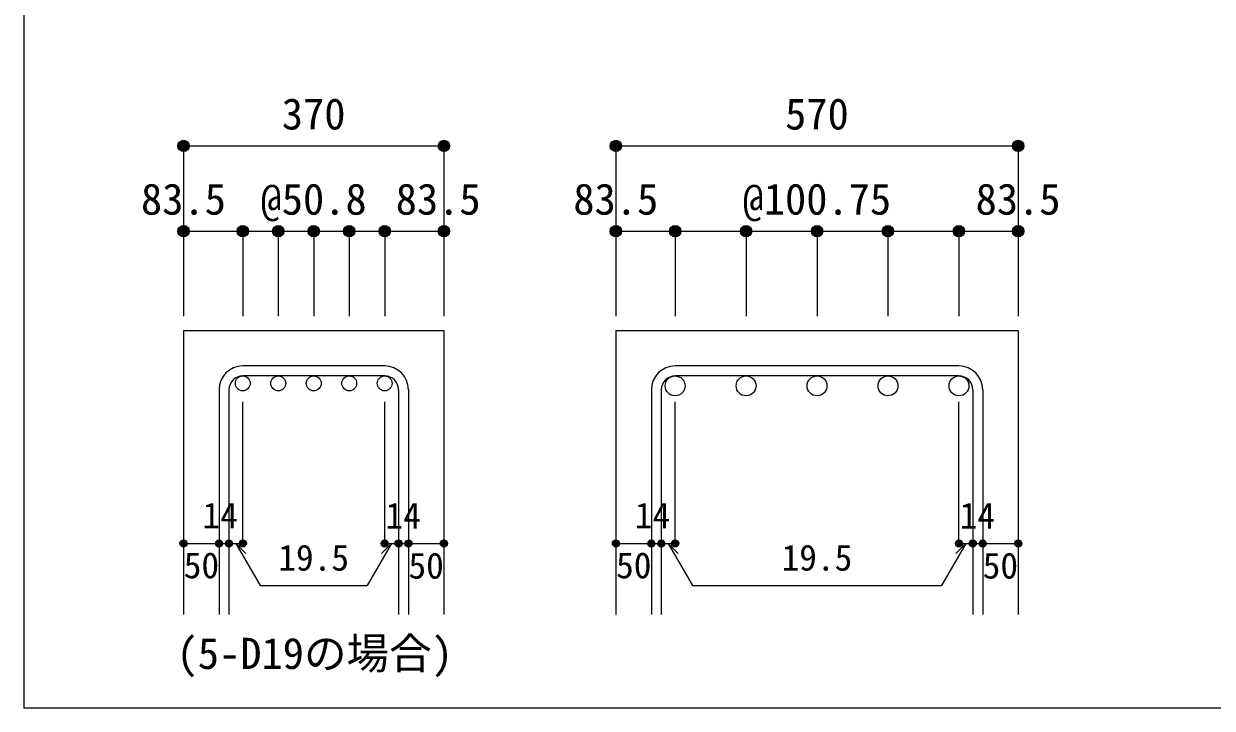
# Model space of a CAD drawing. Units: millimetres, scale not verified. Extents: x -3982 to 3969, y -2797 to 2801.
# Drawn here: x -3982 to -2307, y -2797 to -1833 of the extents above; entities that cross this region are included whole.
import ezdxf
from ezdxf.enums import TextEntityAlignment as Align

# ---------------------------------------------------------------- set-up
doc = ezdxf.new("R2010")
doc.units = ezdxf.units.MM
doc.header["$LTSCALE"] = 20
doc.header["$PDMODE"] = 32
doc.header["$PDSIZE"] = 10
for name, color, linetype in [('6-1_躯体線', 2, 'Continuous'), ('6-5_梁主筋', 7, 'Continuous'), ('6-6_S.T.P.', 7, 'Continuous'), ('6-7_文字', 7, 'Continuous'), ('6-D_寸法', 4, 'Continuous'), ('F-0_枠', 6, 'Continuous')]:
    doc.layers.add(name, color=color, linetype=linetype)
doc.styles.add('ＭＳ ゴシック', font='')
doc.styles.get('ＭＳ ゴシック').set_extended_font_data('MS Gothic')

msp = doc.modelspace()

# ---------------------------------------------------------------- linework, layer by layer
at = {"layer": '6-1_躯体線'}
for p, q in [((-3756.73, -2264.67), (-3756.73, -2664.67)), ((-3756.73, -2264.67), (-3389.73, -2264.67)), ((-3389.73, -2264.67), (-3389.73, -2664.67)), ((-3147.37, -2264.67), (-3147.37, -2664.67)), ((-3147.37, -2264.67), (-2580.37, -2264.67)), ((-2580.37, -2264.67), (-2580.37, -2664.67))]:
    msp.add_line(p, q, dxfattribs=at)
at = {"layer": '6-5_梁主筋', "color": 3}
for centre, radius in [((-3673.23, -2339.17), 10.5), ((-3623.23, -2339.17), 10.5), ((-3573.23, -2339.17), 10.5), ((-3523.23, -2339.17), 10.5), ((-3473.23, -2339.17), 10.5), ((-3063.87, -2342.67), 14), ((-2963.87, -2342.67), 14), ((-2863.87, -2342.67), 14), ((-2763.87, -2342.67), 14), ((-2663.87, -2342.67), 14)]:
    msp.add_circle(centre, radius, dxfattribs=at)
at = {"layer": '6-6_S.T.P.'}
for p, q in [((-3473.23, -2314.67), (-3673.23, -2314.67)), ((-2663.87, -2314.67), (-3063.87, -2314.67)), ((-3473.23, -2328.67), (-3673.23, -2328.67)), ((-2663.87, -2328.67), (-3063.87, -2328.67)), ((-3706.73, -2348.17), (-3706.73, -2664.67)), ((-3692.73, -2348.17), (-3692.73, -2664.67)), ((-3453.73, -2348.17), (-3453.73, -2664.67)), ((-3439.73, -2348.17), (-3439.73, -2664.67)), ((-3097.37, -2348.17), (-3097.37, -2664.67)), ((-3083.37, -2348.17), (-3083.37, -2664.67)), ((-2644.37, -2348.17), (-2644.37, -2664.67)), ((-2630.37, -2348.17), (-2630.37, -2664.67))]:
    msp.add_line(p, q, dxfattribs=at)
for centre, radius, start, end in [((-3673.23, -2348.17), 33.5, 90, 180), ((-3473.23, -2348.17), 33.5, 0, 90), ((-3063.87, -2348.17), 33.5, 90, 180), ((-2663.87, -2348.17), 33.5, 0, 90), ((-3673.23, -2348.17), 19.5, 90, 180), ((-3473.23, -2348.17), 19.5, 0, 90), ((-3063.87, -2348.17), 19.5, 90, 180), ((-2663.87, -2348.17), 19.5, 0, 90)]:
    msp.add_arc(centre, radius, start, end, dxfattribs=at)
at = {"layer": '6-D_寸法'}
for p, q in [((-3756.73, -2004.67), (-3756.73, -2124.67)), ((-3756.73, -2004.67), (-3389.73, -2004.67)), ((-3389.73, -2004.67), (-3389.73, -2124.67)), ((-3147.37, -2004.67), (-3147.37, -2124.67)), ((-3147.37, -2004.67), (-2580.37, -2004.67)), ((-2580.37, -2004.67), (-2580.37, -2124.67)), ((-3756.73, -2124.67), (-3673.23, -2124.67)), ((-3756.73, -2124.67), (-3756.73, -2244.67)), ((-3673.23, -2124.67), (-3673.23, -2244.67)), ((-3673.23, -2124.67), (-3673.23, -2244.67)), ((-3673.23, -2124.67), (-3573.23, -2124.67)), ((-3623.23, -2124.67), (-3623.23, -2244.67)), ((-3623.23, -2124.67), (-3623.23, -2244.67)), ((-3573.23, -2124.67), (-3573.23, -2244.67)), ((-3573.23, -2124.67), (-3473.23, -2124.67)), ((-3523.23, -2124.67), (-3523.23, -2244.67)), ((-3523.23, -2124.67), (-3523.23, -2244.67)), ((-3473.23, -2124.67), (-3473.23, -2244.67)), ((-3473.23, -2124.67), (-3389.73, -2124.67)), ((-3473.23, -2124.67), (-3473.23, -2244.67)), ((-3389.73, -2124.67), (-3389.73, -2244.67)), ((-3147.37, -2124.67), (-3063.87, -2124.67)), ((-3147.37, -2124.67), (-3147.37, -2244.67)), ((-3063.87, -2124.67), (-3063.87, -2244.67)), ((-3063.87, -2124.67), (-2863.87, -2124.67)), ((-2963.87, -2124.67), (-2963.87, -2244.67)), ((-2863.87, -2124.67), (-2663.87, -2124.67)), ((-2863.87, -2124.67), (-2863.87, -2244.67)), ((-2763.87, -2124.67), (-2763.87, -2244.67)), ((-2663.87, -2124.67), (-2663.87, -2244.67)), ((-2663.87, -2124.67), (-2580.37, -2124.67)), ((-2580.37, -2124.67), (-2580.37, -2244.67)), ((-3673.23, -2564.67), (-3673.23, -2365.34)), ((-3473.23, -2564.67), (-3473.23, -2365.34)), ((-3063.87, -2564.67), (-3063.87, -2365.34)), ((-2663.87, -2564.67), (-2663.87, -2365.34)), ((-3756.73, -2564.67), (-3706.73, -2564.67)), ((-3706.73, -2564.67), (-3673.23, -2564.67)), ((-3682.98, -2564.67), (-3668.84, -2578.81)), ((-3682.98, -2564.67), (-3648.76, -2623.95)), ((-3463.48, -2564.67), (-3497.7, -2623.95)), ((-3463.48, -2564.67), (-3477.62, -2578.81)), ((-3473.23, -2564.67), (-3389.73, -2564.67)), ((-3453.73, -2564.67), (-3439.73, -2564.67)), ((-3147.37, -2564.67), (-3097.37, -2564.67)), ((-3097.37, -2564.67), (-3063.87, -2564.67)), ((-3073.62, -2564.67), (-3059.47, -2578.81)), ((-3073.62, -2564.67), (-3039.39, -2623.95)), ((-2654.12, -2564.67), (-2688.34, -2623.95)), ((-2654.12, -2564.67), (-2668.26, -2578.81)), ((-2663.87, -2564.67), (-2580.37, -2564.67)), ((-2644.37, -2564.67), (-2630.37, -2564.67)), ((-3648.76, -2623.95), (-3497.7, -2623.95)), ((-3039.39, -2623.95), (-2688.34, -2623.95))]:
    msp.add_line(p, q, dxfattribs=at)
for points in [[(-3389.73, -2004.67), (-3389.73, -2124.67), (-3389.73, -2244.67)], [(-2580.37, -2004.67), (-2580.37, -2124.67), (-2580.37, -2244.67)]]:
    msp.add_lwpolyline(points, dxfattribs=at)
for centre, radius in [((-3756.73, -2004.67), 8), ((-3756.73, -2004.67), 8), ((-3756.73, -2004.67), 7.2), ((-3756.73, -2004.67), 7.2), ((-3756.73, -2004.67), 6.4), ((-3756.73, -2004.67), 6.4), ((-3756.73, -2004.67), 5.6), ((-3756.73, -2004.67), 5.6), ((-3756.73, -2004.67), 4.8), ((-3756.73, -2004.67), 4.8), ((-3756.73, -2004.67), 4), ((-3756.73, -2004.67), 4), ((-3756.73, -2004.67), 3.2), ((-3756.73, -2004.67), 3.2), ((-3756.73, -2004.67), 3.2), ((-3756.73, -2004.67), 2.4), ((-3756.73, -2004.67), 2.4), ((-3756.73, -2004.67), 2.4), ((-3756.73, -2004.67), 1.6), ((-3756.73, -2004.67), 1.6), ((-3756.73, -2004.67), 1.6), ((-3756.73, -2004.67), 0.8), ((-3756.73, -2004.67), 0.8), ((-3756.73, -2004.67), 0.8), ((-3389.73, -2004.67), 8), ((-3389.73, -2004.67), 7.2), ((-3389.73, -2004.67), 6.4), ((-3389.73, -2004.67), 5.6), ((-3389.73, -2004.67), 4.8), ((-3389.73, -2004.67), 4), ((-3389.73, -2004.67), 3.2), ((-3389.73, -2004.67), 2.4), ((-3389.73, -2004.67), 1.6), ((-3389.73, -2004.67), 0.8), ((-3147.37, -2004.67), 8), ((-3147.37, -2004.67), 7.2), ((-3147.37, -2004.67), 6.4), ((-3147.37, -2004.67), 5.6), ((-3147.37, -2004.67), 4.8), ((-3147.37, -2004.67), 4), ((-3147.37, -2004.67), 3.2), ((-3147.37, -2004.67), 2.4), ((-3147.37, -2004.67), 1.6), ((-3147.37, -2004.67), 0.8), ((-2580.37, -2004.67), 8), ((-2580.37, -2004.67), 7.2), ((-2580.37, -2004.67), 6.4), ((-2580.37, -2004.67), 5.6), ((-2580.37, -2004.67), 4.8), ((-2580.37, -2004.67), 4), ((-2580.37, -2004.67), 3.2), ((-2580.37, -2004.67), 2.4), ((-2580.37, -2004.67), 1.6), ((-2580.37, -2004.67), 0.8), ((-3756.73, -2124.67), 8), ((-3756.73, -2124.67), 8), ((-3756.73, -2124.67), 7.2), ((-3756.73, -2124.67), 7.2), ((-3756.73, -2124.67), 6.4), ((-3756.73, -2124.67), 6.4), ((-3756.73, -2124.67), 5.6), ((-3756.73, -2124.67), 5.6), ((-3756.73, -2124.67), 4.8), ((-3756.73, -2124.67), 4.8), ((-3756.73, -2124.67), 4), ((-3756.73, -2124.67), 4), ((-3756.73, -2124.67), 3.2), ((-3756.73, -2124.67), 3.2), ((-3756.73, -2124.67), 3.2), ((-3756.73, -2124.67), 2.4), ((-3756.73, -2124.67), 2.4), ((-3756.73, -2124.67), 2.4), ((-3756.73, -2124.67), 1.6), ((-3756.73, -2124.67), 1.6), ((-3756.73, -2124.67), 1.6), ((-3756.73, -2124.67), 0.8), ((-3756.73, -2124.67), 0.8), ((-3756.73, -2124.67), 0.8), ((-3673.23, -2124.67), 8), ((-3673.23, -2124.67), 8), ((-3673.23, -2124.67), 7.2), ((-3673.23, -2124.67), 7.2), ((-3673.23, -2124.67), 6.4), ((-3673.23, -2124.67), 6.4), ((-3673.23, -2124.67), 5.6), ((-3673.23, -2124.67), 5.6), ((-3673.23, -2124.67), 4.8), ((-3673.23, -2124.67), 4.8), ((-3673.23, -2124.67), 4), ((-3673.23, -2124.67), 4), ((-3673.23, -2124.67), 3.2), ((-3673.23, -2124.67), 3.2), ((-3673.23, -2124.67), 2.4), ((-3673.23, -2124.67), 2.4), ((-3673.23, -2124.67), 1.6), ((-3673.23, -2124.67), 1.6), ((-3673.23, -2124.67), 0.8), ((-3673.23, -2124.67), 0.8), ((-3623.23, -2124.67), 8), ((-3623.23, -2124.67), 8), ((-3623.23, -2124.67), 7.2), ((-3623.23, -2124.67), 7.2), ((-3623.23, -2124.67), 6.4), ((-3623.23, -2124.67), 6.4), ((-3623.23, -2124.67), 5.6), ((-3623.23, -2124.67), 5.6), ((-3623.23, -2124.67), 4.8), ((-3623.23, -2124.67), 4.8), ((-3623.23, -2124.67), 4), ((-3623.23, -2124.67), 4), ((-3623.23, -2124.67), 3.2), ((-3623.23, -2124.67), 3.2), ((-3623.23, -2124.67), 2.4), ((-3623.23, -2124.67), 2.4), ((-3623.23, -2124.67), 1.6), ((-3623.23, -2124.67), 1.6), ((-3623.23, -2124.67), 0.8), ((-3623.23, -2124.67), 0.8), ((-3573.23, -2124.67), 8), ((-3573.23, -2124.67), 7.2), ((-3573.23, -2124.67), 6.4), ((-3573.23, -2124.67), 5.6), ((-3573.23, -2124.67), 4.8), ((-3573.23, -2124.67), 4), ((-3573.23, -2124.67), 3.2), ((-3573.23, -2124.67), 2.4), ((-3573.23, -2124.67), 1.6), ((-3573.23, -2124.67), 0.8), ((-3523.23, -2124.67), 8), ((-3523.23, -2124.67), 8), ((-3523.23, -2124.67), 7.2), ((-3523.23, -2124.67), 7.2), ((-3523.23, -2124.67), 6.4), ((-3523.23, -2124.67), 6.4), ((-3523.23, -2124.67), 5.6), ((-3523.23, -2124.67), 5.6), ((-3523.23, -2124.67), 4.8), ((-3523.23, -2124.67), 4.8), ((-3523.23, -2124.67), 4), ((-3523.23, -2124.67), 4), ((-3523.23, -2124.67), 3.2), ((-3523.23, -2124.67), 3.2), ((-3523.23, -2124.67), 2.4), ((-3523.23, -2124.67), 2.4), ((-3523.23, -2124.67), 1.6), ((-3523.23, -2124.67), 1.6), ((-3523.23, -2124.67), 0.8), ((-3523.23, -2124.67), 0.8), ((-3473.23, -2124.67), 8), ((-3473.23, -2124.67), 8), ((-3473.23, -2124.67), 7.2), ((-3473.23, -2124.67), 7.2), ((-3473.23, -2124.67), 6.4), ((-3473.23, -2124.67), 6.4), ((-3473.23, -2124.67), 5.6), ((-3473.23, -2124.67), 5.6), ((-3473.23, -2124.67), 4.8), ((-3473.23, -2124.67), 4.8), ((-3473.23, -2124.67), 4), ((-3473.23, -2124.67), 4), ((-3473.23, -2124.67), 3.2), ((-3473.23, -2124.67), 3.2), ((-3473.23, -2124.67), 2.4), ((-3473.23, -2124.67), 2.4), ((-3473.23, -2124.67), 1.6), ((-3473.23, -2124.67), 1.6), ((-3473.23, -2124.67), 0.8), ((-3473.23, -2124.67), 0.8), ((-3389.73, -2124.67), 8), ((-3389.73, -2124.67), 7.2), ((-3389.73, -2124.67), 6.4), ((-3389.73, -2124.67), 5.6), ((-3389.73, -2124.67), 4.8), ((-3389.73, -2124.67), 4), ((-3389.73, -2124.67), 3.2), ((-3389.73, -2124.67), 2.4), ((-3389.73, -2124.67), 1.6), ((-3389.73, -2124.67), 0.8), ((-3147.37, -2124.67), 8), ((-3147.37, -2124.67), 7.2), ((-3147.37, -2124.67), 6.4), ((-3147.37, -2124.67), 5.6), ((-3147.37, -2124.67), 4.8), ((-3147.37, -2124.67), 4), ((-3147.37, -2124.67), 3.2), ((-3147.37, -2124.67), 2.4), ((-3147.37, -2124.67), 1.6), ((-3147.37, -2124.67), 0.8), ((-3063.87, -2124.67), 8), ((-3063.87, -2124.67), 7.2), ((-3063.87, -2124.67), 6.4), ((-3063.87, -2124.67), 5.6), ((-3063.87, -2124.67), 4.8), ((-3063.87, -2124.67), 4), ((-3063.87, -2124.67), 3.2), ((-3063.87, -2124.67), 2.4), ((-3063.87, -2124.67), 1.6), ((-3063.87, -2124.67), 0.8), ((-2963.87, -2124.67), 8), ((-2963.87, -2124.67), 7.2), ((-2963.87, -2124.67), 6.4), ((-2963.87, -2124.67), 5.6), ((-2963.87, -2124.67), 4.8), ((-2963.87, -2124.67), 4), ((-2963.87, -2124.67), 3.2), ((-2963.87, -2124.67), 2.4), ((-2963.87, -2124.67), 1.6), ((-2963.87, -2124.67), 0.8), ((-2863.87, -2124.67), 8), ((-2863.87, -2124.67), 7.2), ((-2863.87, -2124.67), 6.4), ((-2863.87, -2124.67), 5.6), ((-2863.87, -2124.67), 4.8), ((-2863.87, -2124.67), 4), ((-2863.87, -2124.67), 3.2), ((-2863.87, -2124.67), 2.4), ((-2863.87, -2124.67), 1.6), ((-2863.87, -2124.67), 0.8), ((-2763.87, -2124.67), 8), ((-2763.87, -2124.67), 7.2), ((-2763.87, -2124.67), 6.4), ((-2763.87, -2124.67), 5.6), ((-2763.87, -2124.67), 4.8), ((-2763.87, -2124.67), 4), ((-2763.87, -2124.67), 3.2), ((-2763.87, -2124.67), 2.4), ((-2763.87, -2124.67), 1.6), ((-2763.87, -2124.67), 0.8), ((-2663.87, -2124.67), 8), ((-2663.87, -2124.67), 7.2), ((-2663.87, -2124.67), 6.4), ((-2663.87, -2124.67), 5.6), ((-2663.87, -2124.67), 4.8), ((-2663.87, -2124.67), 4), ((-2663.87, -2124.67), 3.2), ((-2663.87, -2124.67), 2.4), ((-2663.87, -2124.67), 1.6), ((-2663.87, -2124.67), 0.8), ((-2580.37, -2124.67), 8), ((-2580.37, -2124.67), 7.2), ((-2580.37, -2124.67), 6.4), ((-2580.37, -2124.67), 5.6), ((-2580.37, -2124.67), 4.8), ((-2580.37, -2124.67), 4), ((-2580.37, -2124.67), 3.2), ((-2580.37, -2124.67), 2.4), ((-2580.37, -2124.67), 1.6), ((-2580.37, -2124.67), 0.8), ((-3756.73, -2564.67), 3.2), ((-3756.73, -2564.67), 2.8), ((-3756.73, -2564.67), 2.4), ((-3756.73, -2564.67), 2), ((-3706.73, -2564.67), 4), ((-3706.73, -2564.67), 3.6), ((-3706.73, -2564.67), 3.2), ((-3706.73, -2564.67), 2.8), ((-3706.73, -2564.67), 2.4), ((-3706.73, -2564.67), 2), ((-3692.73, -2564.67), 4), ((-3692.73, -2564.67), 3.6), ((-3692.73, -2564.67), 3.2), ((-3692.73, -2564.67), 2.8), ((-3692.73, -2564.67), 2.4), ((-3692.73, -2564.67), 2), ((-3673.23, -2564.67), 4), ((-3673.23, -2564.67), 3.6), ((-3673.23, -2564.67), 3.2), ((-3673.23, -2564.67), 2.8), ((-3673.23, -2564.67), 2.4), ((-3673.23, -2564.67), 2), ((-3473.23, -2564.67), 4), ((-3473.23, -2564.67), 3.6), ((-3473.23, -2564.67), 3.2), ((-3473.23, -2564.67), 2.8), ((-3473.23, -2564.67), 2.4), ((-3473.23, -2564.67), 2), ((-3453.73, -2564.67), 4), ((-3453.73, -2564.67), 3.6), ((-3453.73, -2564.67), 3.2), ((-3453.73, -2564.67), 2.8), ((-3453.73, -2564.67), 2.4), ((-3453.73, -2564.67), 2), ((-3439.73, -2564.67), 4), ((-3439.73, -2564.67), 3.6), ((-3439.73, -2564.67), 3.2), ((-3439.73, -2564.67), 2.8), ((-3439.73, -2564.67), 2.4), ((-3439.73, -2564.67), 2), ((-3389.73, -2564.67), 4), ((-3389.73, -2564.67), 3.6), ((-3389.73, -2564.67), 3.2), ((-3389.73, -2564.67), 2.8), ((-3389.73, -2564.67), 2.4), ((-3389.73, -2564.67), 2), ((-3147.37, -2564.67), 4), ((-3147.37, -2564.67), 3.6), ((-3147.37, -2564.67), 3.2), ((-3147.37, -2564.67), 2.8), ((-3147.37, -2564.67), 2.4), ((-3147.37, -2564.67), 2), ((-3097.37, -2564.67), 4), ((-3097.37, -2564.67), 3.6), ((-3097.37, -2564.67), 3.2), ((-3097.37, -2564.67), 2.8), ((-3097.37, -2564.67), 2.4), ((-3097.37, -2564.67), 2), ((-3083.37, -2564.67), 4), ((-3083.37, -2564.67), 3.6), ((-3083.37, -2564.67), 3.2), ((-3083.37, -2564.67), 2.8), ((-3083.37, -2564.67), 2.4), ((-3083.37, -2564.67), 2), ((-3063.87, -2564.67), 4), ((-3063.87, -2564.67), 3.6), ((-3063.87, -2564.67), 3.2), ((-3063.87, -2564.67), 2.8), ((-3063.87, -2564.67), 2.4), ((-3063.87, -2564.67), 2), ((-2663.87, -2564.67), 4), ((-2663.87, -2564.67), 3.6), ((-2663.87, -2564.67), 3.2), ((-2663.87, -2564.67), 2.8), ((-2663.87, -2564.67), 2.4), ((-2663.87, -2564.67), 2), ((-2644.37, -2564.67), 4), ((-2644.37, -2564.67), 3.6), ((-2644.37, -2564.67), 3.2), ((-2644.37, -2564.67), 2.8), ((-2644.37, -2564.67), 2.4), ((-2644.37, -2564.67), 2), ((-2630.37, -2564.67), 4), ((-2630.37, -2564.67), 3.6), ((-2630.37, -2564.67), 3.2), ((-2630.37, -2564.67), 2.8), ((-2630.37, -2564.67), 2.4), ((-2630.37, -2564.67), 2), ((-2580.37, -2564.67), 4), ((-2580.37, -2564.67), 3.6), ((-2580.37, -2564.67), 3.2), ((-2580.37, -2564.67), 2.8), ((-2580.37, -2564.67), 2.4), ((-2580.37, -2564.67), 2), ((-3756.73, -2564.67), 1.6), ((-3756.73, -2564.67), 1.2), ((-3756.73, -2564.67), 0.8), ((-3756.73, -2564.67), 0.4), ((-3706.73, -2564.67), 1.6), ((-3706.73, -2564.67), 1.2), ((-3706.73, -2564.67), 0.8), ((-3706.73, -2564.67), 0.4), ((-3692.73, -2564.67), 1.6), ((-3692.73, -2564.67), 1.2), ((-3692.73, -2564.67), 0.8), ((-3692.73, -2564.67), 0.4), ((-3673.23, -2564.67), 1.6), ((-3673.23, -2564.67), 1.2), ((-3673.23, -2564.67), 0.8), ((-3673.23, -2564.67), 0.4), ((-3473.23, -2564.67), 1.6), ((-3473.23, -2564.67), 1.2), ((-3473.23, -2564.67), 0.8), ((-3473.23, -2564.67), 0.4), ((-3453.73, -2564.67), 1.6), ((-3453.73, -2564.67), 1.2), ((-3453.73, -2564.67), 0.8), ((-3453.73, -2564.67), 0.4), ((-3439.73, -2564.67), 1.6), ((-3439.73, -2564.67), 1.2), ((-3439.73, -2564.67), 0.8), ((-3439.73, -2564.67), 0.4), ((-3389.73, -2564.67), 1.6), ((-3389.73, -2564.67), 1.2), ((-3389.73, -2564.67), 0.8), ((-3389.73, -2564.67), 0.4), ((-3147.37, -2564.67), 1.6), ((-3147.37, -2564.67), 1.2), ((-3147.37, -2564.67), 0.8), ((-3147.37, -2564.67), 0.4), ((-3097.37, -2564.67), 1.6), ((-3097.37, -2564.67), 1.2), ((-3097.37, -2564.67), 0.8), ((-3097.37, -2564.67), 0.4), ((-3083.37, -2564.67), 1.6), ((-3083.37, -2564.67), 1.2), ((-3083.37, -2564.67), 0.8), ((-3083.37, -2564.67), 0.4), ((-3063.87, -2564.67), 1.6), ((-3063.87, -2564.67), 1.2), ((-3063.87, -2564.67), 0.8), ((-3063.87, -2564.67), 0.4), ((-2663.87, -2564.67), 1.6), ((-2663.87, -2564.67), 1.2), ((-2663.87, -2564.67), 0.8), ((-2663.87, -2564.67), 0.4), ((-2644.37, -2564.67), 1.6), ((-2644.37, -2564.67), 1.2), ((-2644.37, -2564.67), 0.8), ((-2644.37, -2564.67), 0.4), ((-2630.37, -2564.67), 1.6), ((-2630.37, -2564.67), 1.2), ((-2630.37, -2564.67), 0.8), ((-2630.37, -2564.67), 0.4), ((-2580.37, -2564.67), 1.6), ((-2580.37, -2564.67), 1.2), ((-2580.37, -2564.67), 0.8), ((-2580.37, -2564.67), 0.4)]:
    msp.add_circle(centre, radius, dxfattribs=at)
at = {"layer": '6-D_寸法', "color": 7}
for p in [(-3756.73, -2004.67), (-3756.73, -2004.67), (-3389.73, -2004.67), (-3147.37, -2004.67), (-2580.37, -2004.67), (-3756.73, -2124.67), (-3756.73, -2124.67), (-3673.23, -2124.67), (-3673.23, -2124.67), (-3623.23, -2124.67), (-3623.23, -2124.67), (-3573.23, -2124.67), (-3523.23, -2124.67), (-3523.23, -2124.67), (-3473.23, -2124.67), (-3473.23, -2124.67), (-3389.73, -2124.67), (-3147.37, -2124.67), (-3063.87, -2124.67), (-2963.87, -2124.67), (-2863.87, -2124.67), (-2763.87, -2124.67), (-2663.87, -2124.67), (-2580.37, -2124.67), (-3756.73, -2564.67), (-3706.73, -2564.67), (-3692.73, -2564.67), (-3673.23, -2564.67), (-3473.23, -2564.67), (-3453.73, -2564.67), (-3439.73, -2564.67), (-3389.73, -2564.67), (-3147.37, -2564.67), (-3097.37, -2564.67), (-3083.37, -2564.67), (-3063.87, -2564.67), (-2663.87, -2564.67), (-2644.37, -2564.67), (-2630.37, -2564.67), (-2580.37, -2564.67)]:
    msp.add_point(p, dxfattribs=at)
at = {"layer": 'F-0_枠'}
for p in [(-3981.92, 2800.77), (3969.4, -2796.83)]:
    msp.add_line(p, (-3981.92, -2796.83), dxfattribs=at)

# ---------------------------------------------------------------- texts
at = {"layer": '6-7_文字', "style": 'ＭＳ ゴシック'}
msp.add_text('(5-D19の場合)', height=43.99, dxfattribs=at).set_placement((-3766.53, -2754.75), align=Align.BOTTOM_LEFT)
at = {"layer": '6-D_寸法', "style": 'ＭＳ ゴシック'}
for s, height, p in [('370', 43.99, (-3618.23, -1994.67)), ('570', 43.99, (-2908.87, -1994.67)), ('83.5', 43.99, (-3816.73, -2114.67)), ('@50.8', 43.99, (-3648.23, -2114.67)), ('83.5', 43.99, (-3457.73, -2114.67)), ('83.5', 43.99, (-3207.37, -2114.67)), ('@100.75', 43.99, (-2968.87, -2114.67)), ('83.5', 43.99, (-2640.37, -2114.67)), ('14', 36.66, (-3730.04, -2554.6)), ('14', 36.66, (-3472.12, -2554.67)), ('14', 36.66, (-3120.68, -2554.6)), ('14', 36.66, (-2662.76, -2554.67)), ('50', 36.66, (-3756.48, -2624.77)), ('19.5', 36.66, (-3623.23, -2613.95)), ('50', 36.66, (-3439.74, -2625.22)), ('50', 36.66, (-3147.11, -2624.77)), ('19.5', 36.66, (-2913.87, -2613.95)), ('50', 36.66, (-2630.37, -2625.22))]:
    msp.add_text(s, height=height, dxfattribs=at).set_placement(p, align=Align.BOTTOM_LEFT)

doc.saveas('drawing.dxf')
